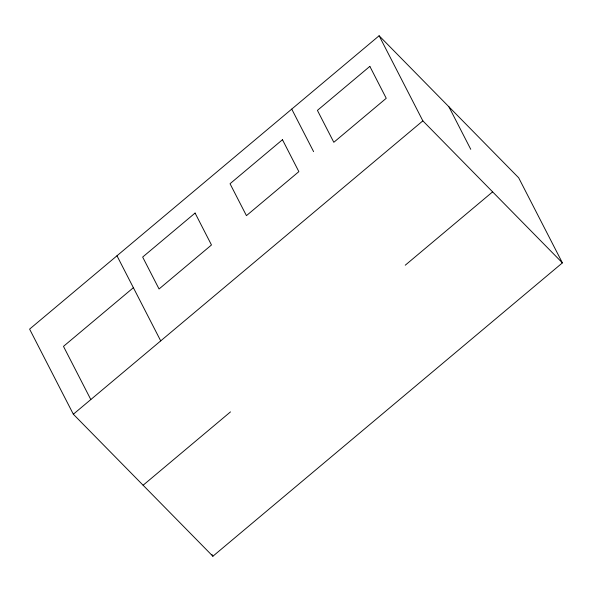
<?xml version="1.0" encoding="UTF-8"?>
<svg xmlns="http://www.w3.org/2000/svg" width="592" height="592" viewBox="0 0 592 592"><rect width="100%" height="100%" fill="white"/><g stroke="black" fill="none" stroke-linecap="round" stroke-linejoin="round"><path stroke-width="0.89" d="M379.117 35.757L29.6 329.122L73.334 414.222L212.883 556.243L562.4 262.878L518.666 177.778L379.117 35.757L422.851 120.857L562.4 262.878M133.378 287.697L63.477 346.372L90.813 399.556M73.334 414.222L422.851 120.857M143.109 485.233L230.488 411.891M405.246 265.209L492.625 191.867M448.891 106.767L470.758 149.317M291.738 109.098L313.605 151.648M116.979 255.781L160.713 340.881M212.04 554.608L212.883 556.243M195.086 213.061L142.657 257.069L159.056 288.985L211.485 244.977L195.086 213.061M282.465 139.719L230.036 183.727L246.435 215.643L298.864 171.636L282.465 139.719M369.845 66.378L317.416 110.386L333.814 142.295L386.243 98.294L369.845 66.378"/></g></svg>
